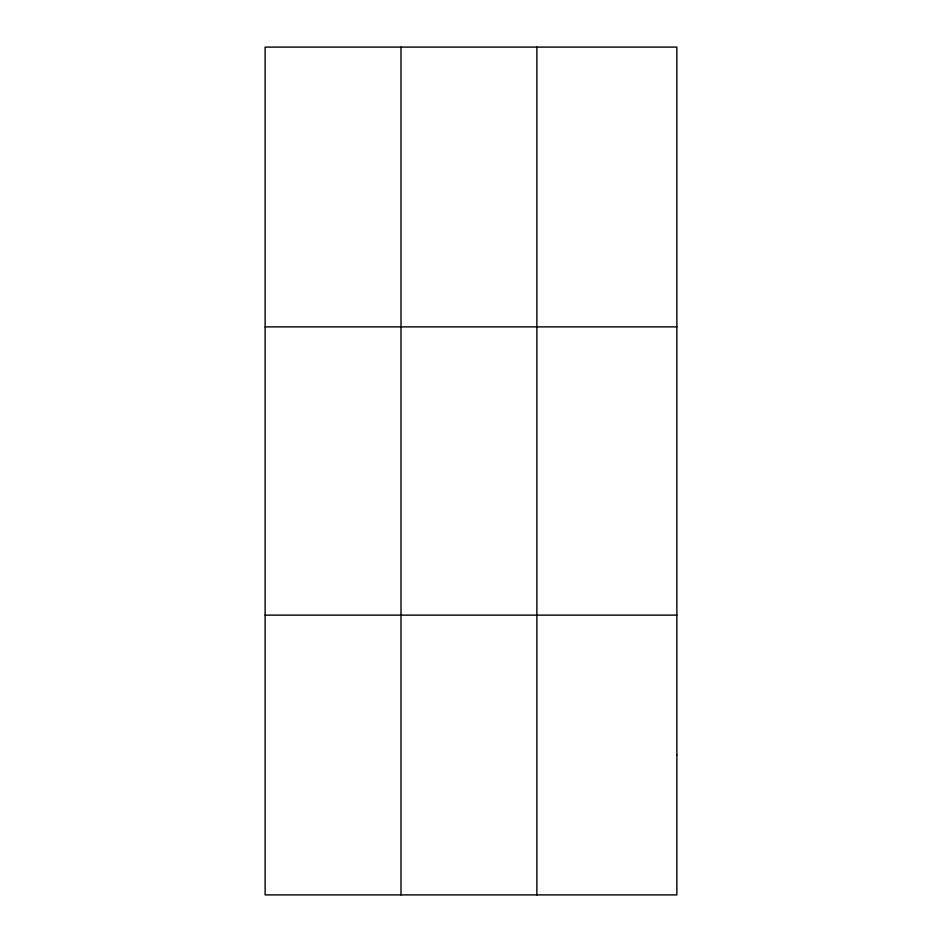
<?xml version="1.0" encoding="UTF-8"?>
<svg xmlns="http://www.w3.org/2000/svg" width="942" height="942" viewBox="0 0 942 942"><rect width="100%" height="100%" fill="white"/><g stroke="black" fill="none" stroke-linecap="round" stroke-linejoin="round"><path stroke-width="1.41" d="M400.998 894.9L400.998 47.1M536.881 894.9L536.881 47.1M265.126 326.874L676.874 326.874M265.126 615.126L676.874 615.126M676.874 755.013L676.874 894.9L265.126 894.9L265.126 47.1L676.874 47.1L676.874 755.013"/></g></svg>
